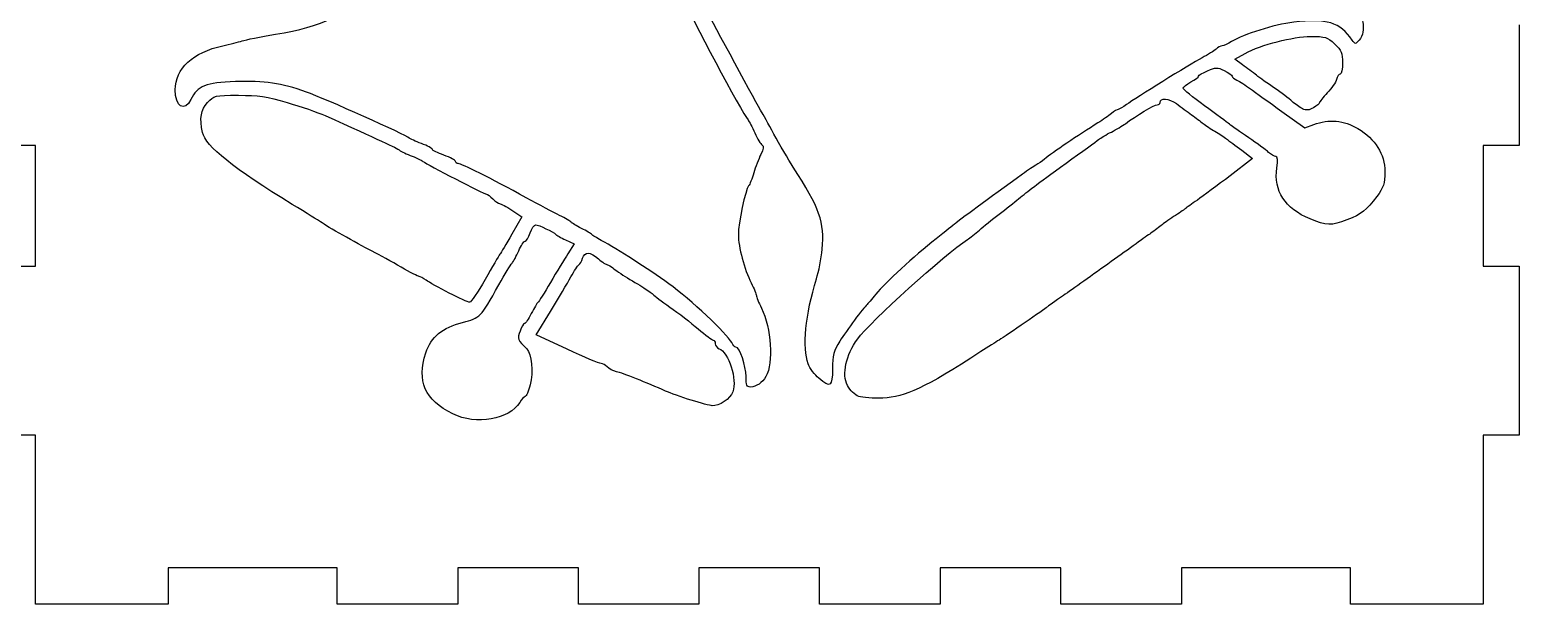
# Model space of a CAD drawing. Extents: x -175 to 628, y 17 to 881.
# Drawn here: x 365.9 to 628.4, y 16.6 to 117.8 of the extents above; entities that cross this region are included whole.
import ezdxf

# ---------------------------------------------------------------- set-up
doc = ezdxf.new("R2010")
doc.units = 0
doc.layers.add('Layer_1', color=7, linetype='CONTINUOUS')

msp = doc.modelspace()

# ---------------------------------------------------------------- linework, layer by layer
at = {"layer": 'Layer_1', "color": 7}
for points in [[(628.418179, 118.637507), (628.418179, 97.377665), (622.040227, 97.377665), (622.040227, 76.117822), (628.418179, 76.117822), (628.418179, 46.35404), (622.040227, 46.35404), (622.040227, 16.59026), (598.654397, 16.59026), (598.654397, 22.968212), (568.890618, 22.968212), (568.890618, 16.59026), (547.630775, 16.59026), (547.630775, 22.968212), (526.370933, 22.968212), (526.370933, 16.59026), (505.111087, 16.59026), (505.111087, 22.968212), (483.851245, 22.968212), (483.851245, 16.59026), (462.591403, 16.59026), (462.591403, 22.968212), (441.33156, 22.968212), (441.33156, 16.59026), (420.071715, 16.59026), (420.071715, 22.968212), (390.307935, 22.968212), (390.307935, 16.59026), (366.922108, 16.59026), (366.922108, 46.35404), (360.544156, 46.35404)], [(579.648288, 111.602523), (578.277794, 112.611917), (580.11343, 113.613383)], [(586.606102, 103.377492), (590.648683, 100.482052), (592.213323, 101.080176)], [(360.544156, 76.117822), (366.922108, 76.117822), (366.922108, 97.377665), (360.544156, 97.377665)], [(579.504211, 96.553616), (581.430203, 95.109755), (577.464755, 92.066556)], [(450.848041, 86.007161), (452.59628, 84.848542), (450.843724, 81.757083)], [(460.336819, 80.77288), (461.837594, 80.069264), (460.737545, 78.330827)], [(460.609412, 61.509401), (455.131304, 64.049125), (457.663521, 68.167091)]]:
    msp.add_lwpolyline(points, dxfattribs=at)
for points in [[(409.209557, 116.992021), (417.771935, 118.406651), (421.019867, 120.073742), (426.063912, 125.642928)], [(481.154159, 123.239821), (482.136662, 120.587528), (491.428639, 103.105241), (492.504046, 101.885712)], [(494.863801, 103.336886), (494.42417, 104.0202), (485.965537, 119.626923), (485.312754, 120.959192)], [(598.998847, 122.595265), (600.952583, 120.709559), (601.546436, 117.489968), (600.222903, 115.959067)], [(588.669435, 119.109308), (585.175763, 118.674034), (579.848066, 117.010792), (577.734859, 115.69568)], [(598.976566, 115.967571), (596.868695, 119.08148), (594.424834, 119.826403), (588.669435, 119.109308)], [(399.918217, 114.951586), (401.164554, 115.216634), (402.69435, 115.607259), (403.317774, 115.819688)], [(403.317774, 115.819688), (403.941175, 116.032073), (406.59249, 116.559638), (409.209557, 116.992021)], [(577.734859, 115.69568), (577.073211, 115.28392), (576.322971, 114.947036), (576.067683, 114.947036)], [(580.11343, 113.613383), (582.917902, 115.143455), (588.533542, 116.592165), (591.687374, 116.599223)], [(591.687374, 116.599223), (594.218381, 116.605601), (594.592234, 116.48761), (595.879625, 115.282814)], [(600.222903, 115.959067), (599.534447, 115.162759), (599.521201, 115.162844), (598.976566, 115.967571)], [(391.533741, 107.221739), (391.533741, 110.935369), (394.682301, 113.838103), (399.918217, 114.951586)], [(574.994041, 114.389453), (574.658858, 114.082781), (573.551008, 113.383077), (572.532128, 112.83455)], [(576.067683, 114.947036), (575.812375, 114.947036), (575.329243, 114.696128), (574.994041, 114.389453)], [(595.879625, 115.282814), (597.065774, 114.172815), (597.293042, 113.639471), (597.293042, 111.965661)], [(572.532128, 112.83455), (570.271422, 111.617425), (560.788554, 105.751749), (559.223042, 104.602145)], [(571.912979, 109.598675), (571.912979, 109.751534), (572.622421, 110.184681), (573.489524, 110.561131)], [(573.489524, 110.561131), (574.9272, 111.185277), (575.186675, 111.188509), (576.435415, 110.597698)], [(576.435415, 110.597698), (577.188545, 110.241383), (577.804762, 109.796561), (577.804762, 109.6092)], [(582.099483, 109.763844), (581.50508, 110.219953), (580.402055, 111.047363), (579.648288, 111.602523)], [(597.293042, 111.965661), (597.293042, 110.868695), (597.11127, 109.97117), (596.888957, 109.97117)], [(402.148057, 108.658908), (396.908589, 108.481388), (395.473995, 107.90227), (394.284552, 105.484153)], [(414.647674, 106.815254), (410.190123, 108.406426), (407.296318, 108.833258), (402.148057, 108.658908)], [(569.193695, 107.47637), (569.193695, 107.682378), (569.805534, 108.181729), (570.553328, 108.585879)], [(570.553328, 108.585879), (571.301141, 108.990006), (571.912979, 109.445774), (571.912979, 109.598675)], [(577.804762, 109.6092), (577.804762, 109.421901), (578.189098, 109.100112), (578.658875, 108.894232)], [(578.658875, 108.894232), (579.128632, 108.688436), (580.199343, 108.014329), (581.038234, 107.396414)], [(585.298942, 107.483301), (584.133647, 108.281501), (582.693888, 109.307735), (582.099483, 109.763844)], [(596.220293, 109.038223), (596.074663, 108.525095), (595.339327, 107.452196), (594.585964, 106.654017)], [(596.888957, 109.97117), (596.666707, 109.97117), (596.365815, 109.551331), (596.220293, 109.038223)], [(394.284552, 105.484153), (393.164858, 103.207881), (391.533741, 104.238221), (391.533741, 107.221739)], [(397.2392, 104.963627), (398.39616, 106.221572), (398.471995, 106.239387), (402.672364, 106.239387)], [(402.672364, 106.239387), (406.177772, 106.239387), (407.698172, 106.014884), (411.257302, 104.971833)], [(432.777557, 98.709769), (432.398963, 99.163837), (417.807779, 105.687227), (414.647674, 106.815254)], [(565.114828, 104.951084), (565.114828, 105.855647), (566.657674, 105.760256), (567.991899, 104.773139)], [(572.932706, 104.39246), (570.876242, 105.88252), (569.193695, 107.270277), (569.193695, 107.47637)], [(581.038234, 107.396414), (581.877128, 106.778495), (584.382662, 104.969982), (586.606102, 103.377492)], [(588.389717, 105.167401), (587.855098, 105.642964), (586.464236, 106.685121), (585.298942, 107.483301)], [(590.24194, 103.862429), (589.757854, 104.104622), (588.92436, 104.691861), (588.389717, 105.167401)], [(594.585964, 106.654017), (593.832619, 105.855837), (593.215767, 105.084275), (593.215171, 104.939476)], [(396.340058, 99.69848), (395.79351, 102.198657), (396.043716, 103.663781), (397.2392, 104.963627)], [(411.257302, 104.971833), (413.636108, 104.27468), (416.646757, 103.229419), (417.947627, 102.649005)], [(417.947627, 102.649005), (427.359826, 98.449634), (430.768523, 96.871303), (430.979273, 96.615014)], [(497.05922, 99.397778), (496.07185, 101.222192), (495.083905, 102.994796), (494.863801, 103.336886)], [(556.549532, 103.026047), (556.07616, 102.626957), (555.005452, 101.878271), (554.170153, 101.362295)], [(557.750098, 103.760892), (557.563223, 103.75664), (557.022884, 103.425137), (556.549532, 103.026047)], [(559.223042, 104.602145), (558.599873, 104.144528), (557.937034, 103.765975), (557.750098, 103.760892)], [(558.996435, 101.232099), (560.850548, 102.619157), (564.146186, 104.580803), (564.622407, 104.580803)], [(564.622407, 104.580803), (564.893235, 104.580803), (565.114828, 104.74748), (565.114828, 104.951084)], [(567.991899, 104.773139), (568.777558, 104.191917), (569.983714, 103.304447), (570.672278, 102.800971)], [(570.672278, 102.800971), (571.360841, 102.297495), (572.281965, 101.605677), (572.719218, 101.263607)], [(577.351545, 101.148846), (576.977647, 101.442761), (574.989171, 102.9024), (572.932706, 104.39246)], [(592.168102, 104.049156), (591.381785, 103.577783), (590.903589, 103.531436), (590.24194, 103.862495)], [(593.215171, 104.939476), (593.214724, 104.794696), (592.743416, 104.394011), (592.168102, 104.049156)], [(492.504046, 101.885712), (492.705164, 101.657659), (493.235532, 100.631957), (493.682669, 99.606382)], [(554.170153, 101.362295), (550.765091, 99.258931), (546.114733, 96.114345), (544.742518, 94.987295)], [(554.26731, 98.436708), (554.657513, 98.737234), (555.677243, 99.336572), (556.533377, 99.768552)], [(556.533377, 99.768552), (557.389531, 100.200552), (558.497891, 100.859139), (558.996435, 101.232099)], [(572.719218, 101.263607), (573.156491, 100.921516), (574.085182, 100.302727), (574.783015, 99.88852)], [(574.783015, 99.88852), (575.480849, 99.474316), (576.395235, 98.879381), (576.815011, 98.566436)], [(580.734454, 98.762174), (579.247753, 99.780902), (577.72544, 100.854907), (577.351545, 101.148846)], [(592.213323, 101.080176), (594.856324, 102.090509), (597.51119, 101.851634), (599.96347, 100.382854)], [(599.96347, 100.382854), (603.09781, 98.505567), (604.722997, 95.905553), (604.726078, 92.763454)], [(412.155, 87.011306), (401.957972, 93.222774), (396.861988, 97.310914), (396.340058, 99.69848)], [(434.930329, 97.731816), (433.871674, 98.119361), (432.902925, 98.55944), (432.777557, 98.709769)], [(436.855172, 96.713895), (436.855172, 96.886097), (435.988984, 97.344269), (434.930329, 97.731816)], [(493.682669, 99.606382), (494.129829, 98.580807), (494.713346, 97.618607), (494.979435, 97.468172)], [(494.979435, 97.468172), (495.308897, 97.281935), (495.236509, 96.752503), (494.752442, 95.808374)], [(500.466365, 93.592778), (499.57981, 94.961084), (498.046612, 97.573343), (497.05922, 99.397778)], [(548.572501, 94.286316), (551.314446, 96.268502), (553.877107, 98.136176), (554.26731, 98.436708)], [(576.815011, 98.566436), (577.234766, 98.25351), (578.444919, 97.347736), (579.504211, 96.553616)], [(584.246877, 96.18429), (583.801759, 96.583379), (582.221174, 97.743422), (580.734454, 98.762174)], [(430.979273, 96.615014), (431.112572, 96.452801), (432.000298, 96.022502), (432.951823, 95.658769)], [(432.951823, 95.658769), (433.903352, 95.295033), (434.915935, 94.814796), (435.202007, 94.591568)], [(435.202007, 94.591568), (435.914555, 94.035538), (446.024925, 88.824368), (446.391128, 88.824368)], [(438.894632, 95.688023), (437.772941, 96.079946), (436.855172, 96.541605), (436.855172, 96.713895)], [(440.934109, 94.595074), (440.934109, 94.804271), (440.016344, 95.296096), (438.894632, 95.688023)], [(441.430866, 94.214735), (441.157635, 94.214735), (440.934109, 94.385877), (440.934109, 94.595074)], [(494.752442, 95.808374), (494.361519, 95.045953), (493.799448, 93.582491), (493.503406, 92.556255)], [(544.742518, 94.987295), (544.28796, 94.61393), (543.614683, 94.147469), (543.246378, 93.950688)], [(585.525019, 95.458669), (585.267157, 95.458669), (584.691993, 95.7852), (584.246877, 96.18429)], [(585.70679, 93.478592), (585.888988, 94.735451), (585.822657, 95.458669), (585.525019, 95.458669)], [(453.397498, 88.196117), (447.044508, 91.66536), (441.975691, 94.214735), (441.430866, 94.214735)], [(493.503406, 92.556255), (493.207342, 91.53), (492.799345, 90.503768), (492.596739, 90.275712)], [(505.56507, 79.136022), (506.031383, 83.824668), (505.118934, 86.411821), (500.466365, 93.592778)], [(540.862447, 92.348992), (534.943432, 88.053993), (529.465981, 84.02942), (529.035171, 83.658884)], [(540.184728, 87.995084), (541.970277, 89.485589), (542.998596, 90.256876), (548.572501, 94.286316)], [(543.246378, 93.950688), (542.878073, 93.753822), (541.805301, 93.033156), (540.862447, 92.348992)], [(577.464755, 92.066556), (575.28375, 90.392768), (572.683501, 88.46648), (571.686435, 87.785909)], [(591.56377, 84.451172), (587.121421, 86.299248), (585.114383, 89.392748), (585.70679, 93.478592)], [(604.726078, 92.763454), (604.728204, 90.653522), (604.513905, 89.991128), (603.316125, 88.402847)], [(492.596739, 90.275712), (492.036775, 89.645443), (490.787674, 83.7054), (490.787674, 81.672812)], [(417.140348, 83.939471), (416.891075, 84.110612), (414.647674, 85.492905), (412.155, 87.011306)], [(446.391128, 88.824368), (446.552915, 88.824368), (447.054539, 88.451192), (447.505716, 87.995084)], [(447.505716, 87.995084), (447.956873, 87.538975), (448.500124, 87.165803), (448.712915, 87.165803)], [(448.712915, 87.165803), (448.925703, 87.165803), (449.886521, 86.644426), (450.848041, 86.007161)], [(459.289281, 85.06029), (458.292217, 85.559896), (455.640902, 86.971019), (453.397498, 88.196117)], [(536.749412, 85.299908), (537.955844, 86.212128), (539.501734, 87.424957), (540.184728, 87.995084)], [(571.686435, 87.785909), (570.689348, 87.105339), (569.771603, 86.445156), (569.646958, 86.31883)], [(603.316125, 88.402847), (601.455506, 85.93579), (600.66481, 85.318872), (598.048512, 84.292917)], [(461.328741, 83.865401), (461.204156, 84.022937), (460.286348, 84.560684), (459.289281, 85.06029)], [(533.262458, 82.504985), (533.973855, 83.129981), (535.542979, 84.387694), (536.749412, 85.299908)], [(567.840232, 85.078148), (566.971152, 84.522076), (565.914728, 83.784722), (565.492572, 83.439567)], [(569.646958, 86.31883), (569.522375, 86.192546), (568.709291, 85.634221), (567.840232, 85.078148)], [(598.048512, 84.292917), (595.312965, 83.220188), (594.473371, 83.240683), (591.563707, 84.451091)], [(426.254996, 78.765506), (423.276704, 80.303292), (418.426993, 83.056252), (417.140348, 83.939471)], [(450.843724, 81.757083), (449.879825, 80.056786), (448.938397, 78.470906), (448.751651, 78.232946)], [(453.184942, 80.531518), (453.387761, 80.531518), (453.789382, 81.184578), (454.077326, 81.982781)], [(454.077326, 81.982781), (454.36525, 82.78096), (454.808472, 83.434019), (455.062272, 83.434019)], [(455.062272, 83.434019), (455.558179, 83.434019), (458.235113, 82.147776), (458.609457, 81.729638)], [(458.609457, 81.729638), (458.734039, 81.590386), (459.511404, 81.159894), (460.336819, 80.77288)], [(463.14161, 82.780829), (462.269168, 83.21976), (461.453386, 83.707823), (461.328741, 83.865401)], [(464.954457, 81.718645), (464.829874, 81.863852), (464.014048, 82.341899), (463.14161, 82.780829)], [(466.606559, 80.682038), (465.822539, 81.106895), (465.079102, 81.573378), (464.954457, 81.718645)], [(490.787674, 81.672812), (490.787674, 79.517234), (491.840419, 75.594643), (493.067982, 73.176208)], [(529.035171, 83.658884), (528.758901, 83.421261), (527.229298, 82.200606), (525.636062, 80.946317)], [(531.160838, 80.846419), (531.605339, 81.13364), (532.551062, 81.879987), (533.262458, 82.504985)], [(563.446993, 81.905735), (562.744058, 81.407296), (559.61716, 79.168232), (556.49836, 76.930016)], [(565.492572, 83.439567), (565.070437, 83.094392), (564.149928, 82.40417), (563.446993, 81.905735)], [(431.348811, 75.96667), (429.765846, 76.876804), (427.473629, 78.13628), (426.254996, 78.765506)], [(450.897766, 76.671752), (451.143233, 76.943432), (451.675304, 77.923021), (452.080091, 78.848609)], [(452.080091, 78.848609), (452.484902, 79.774223), (452.982081, 80.531518), (453.184942, 80.531518)], [(478.550891, 73.020861), (474.829889, 75.701047), (469.556042, 79.083701), (466.606559, 80.682038)], [(504.559437, 73.897234), (504.950703, 75.151523), (505.40324, 77.508983), (505.56507, 79.136022)], [(511.821502, 63.349889), (513.910219, 66.227981), (527.3377, 78.375983), (531.160838, 80.846419)], [(525.636062, 80.946317), (521.740219, 77.879245), (516.684628, 73.234394), (515.030315, 71.202209)], [(448.751651, 78.232946), (448.564989, 77.994964), (447.392401, 75.991223), (446.146064, 73.7802)], [(448.587207, 72.860627), (449.612524, 74.685062), (450.65228, 76.400051), (450.897766, 76.671752)], [(460.737545, 78.330827), (460.132532, 77.374706), (458.755064, 75.099691), (457.676532, 73.275279)], [(461.26328, 74.231419), (461.850455, 75.301917), (462.485783, 76.271069), (462.675146, 76.385084)], [(462.675146, 76.385084), (462.864572, 76.499036), (463.162635, 77.012229), (463.337665, 77.525357)], [(463.337665, 77.525357), (463.75132, 78.73808), (464.615637, 78.705978), (466.130316, 77.421608)], [(466.130316, 77.421608), (466.802745, 76.851482), (467.512483, 76.384999), (467.707541, 76.384999)], [(467.707541, 76.384999), (467.902706, 76.384999), (468.336259, 76.13428), (468.671188, 75.827863)], [(556.49836, 76.930016), (553.379542, 74.691822), (549.606538, 72.021374), (548.113884, 70.995713)], [(434.542422, 74.311866), (434.368942, 74.311866), (432.931754, 75.056536), (431.348811, 75.96667)], [(435.743263, 73.668098), (435.256348, 74.022179), (434.715965, 74.311866), (434.542422, 74.311866)], [(439.801064, 71.405135), (438.056183, 72.295688), (436.230175, 73.314014), (435.743263, 73.668098)], [(446.146064, 73.7802), (444.899727, 71.569176), (443.676053, 69.765936), (443.426783, 69.773037)], [(457.663521, 68.167091), (459.056211, 70.431987), (460.676126, 73.160943), (461.26328, 74.231419)], [(468.671188, 75.827863), (469.006135, 75.521423), (470.169836, 74.728409), (471.257192, 74.065612)], [(471.257192, 74.065612), (472.344568, 73.402838), (473.745912, 72.548363), (474.371312, 72.166811)], [(503.095484, 58.928306), (502.02824, 61.797705), (502.596006, 67.603196), (504.559437, 73.897234)], [(443.426783, 69.773037), (443.17751, 69.779415), (441.545945, 70.514581), (439.801064, 71.405135)], [(442.180381, 66.241652), (445.322353, 67.03577), (445.30156, 67.014278), (448.587207, 72.860627)], [(457.676532, 73.275279), (456.597998, 71.450844), (455.598785, 69.864837), (455.456089, 69.750803)], [(474.371312, 72.166811), (474.996713, 71.785239), (475.632127, 71.31831), (475.783328, 71.129141)], [(475.783328, 71.129141), (475.934485, 70.939928), (477.262715, 69.947538), (478.734916, 68.923706)], [(489.610601, 62.663896), (488.794989, 64.241207), (482.314116, 70.310273), (478.550891, 73.020861)], [(493.067982, 73.176208), (493.558682, 72.209461), (493.960175, 71.219642), (493.960175, 70.976579)], [(493.960175, 70.976579), (493.960175, 70.733537), (494.359285, 69.733134), (494.847091, 68.753458)], [(515.030315, 71.202209), (514.287728, 70.289992), (513.570294, 69.450335), (513.436017, 69.336317)], [(548.113884, 70.995713), (546.621251, 69.970054), (545.298018, 69.03188), (545.173393, 68.910869)], [(455.456089, 69.750803), (455.313436, 69.636847), (454.791826, 68.75261), (454.297068, 67.78601)], [(478.734916, 68.923706), (480.207095, 67.899875), (482.450499, 66.177658), (483.720265, 65.096575)], [(494.847091, 68.753458), (496.614719, 65.203512), (497.015254, 59.117817), (495.641084, 56.689645)], [(513.436017, 69.336317), (512.851607, 68.840051), (509.845867, 64.808844), (508.662757, 62.934576)], [(545.173393, 68.910869), (544.879559, 68.625623), (538.036271, 63.927326), (536.733533, 63.116453)], [(435.709715, 60.875688), (436.620317, 63.681029), (438.624269, 65.342872), (442.180381, 66.241652)], [(453.101924, 66.023782), (452.939287, 66.021656), (452.582524, 65.43163), (452.308975, 64.713708)], [(454.297068, 67.78601), (453.802286, 66.819387), (453.264477, 66.026396), (453.101924, 66.023782)], [(452.308975, 64.713708), (451.806392, 63.394682), (451.92583, 63.073913), (453.483836, 61.55828)], [(483.720265, 65.096575), (484.99003, 64.015489), (486.181876, 63.127678), (486.368836, 63.123704)], [(486.368836, 63.123704), (486.55571, 63.119452), (486.708738, 62.830701), (486.708738, 62.481464)], [(510.039057, 55.109273), (508.996814, 57.118691), (509.717565, 60.450809), (511.821502, 63.349889)], [(536.733533, 63.116453), (536.183943, 62.774382), (534.747906, 61.858616), (533.542323, 61.081418)], [(440.484463, 50.104667), (435.501519, 52.611945), (434.073217, 55.833982), (435.709715, 60.875688)], [(453.483836, 61.55828), (454.369371, 60.696851), (454.671728, 57.505196), (454.081172, 55.252993)], [(466.598523, 58.969894), (466.317448, 58.969786), (463.622357, 60.112568), (460.609412, 61.509401)], [(486.708738, 62.481464), (486.708738, 62.132207), (487.022215, 61.736434), (487.405338, 61.601924)], [(487.405338, 61.601924), (489.071429, 61.016981), (490.629181, 56.135486), (489.82405, 54.022428)], [(490.354503, 61.872582), (490.170393, 61.872582), (489.835636, 62.228687), (489.610601, 62.663896)], [(492.147326, 56.681164), (492.147326, 58.529495), (490.992808, 61.872582), (490.354503, 61.872582)], [(508.662757, 62.934576), (507.586861, 61.230152), (507.369989, 60.412819), (507.369989, 58.062521)], [(533.542323, 61.081418), (523.569501, 54.652314), (520.27937, 53.097284), (516.248504, 52.907669)], [(467.63683, 58.388797), (467.346827, 58.708502), (466.879578, 58.969999), (466.598523, 58.969894)], [(469.314998, 57.543273), (468.68203, 57.688691), (467.926858, 58.069114), (467.63683, 58.388797)], [(504.989972, 56.378571), (504.23633, 57.005717), (503.38381, 58.153088), (503.095484, 58.928306)], [(507.369989, 58.062521), (507.369989, 54.880328), (507.056811, 54.658778), (504.989972, 56.378721)], [(454.081172, 55.252993), (453.780048, 54.104641), (453.384553, 53.165084), (453.20227, 53.165084)], [(477.955466, 54.128815), (474.74049, 55.578629), (470.398422, 57.294488), (469.314998, 57.543273)], [(492.940446, 54.836935), (492.300972, 54.826305), (492.147326, 55.183598), (492.147326, 56.681249)], [(495.641084, 56.689645), (495.02795, 55.606244), (493.930559, 54.85339), (492.940446, 54.836935)], [(453.20227, 53.165084), (453.020074, 53.165084), (452.59732, 52.697517), (452.263054, 52.126052)], [(482.487619, 52.525012), (480.78917, 53.048942), (478.749694, 53.770649), (477.955466, 54.128815)], [(486.164741, 51.539386), (485.840764, 51.55852), (484.186068, 52.001), (482.487619, 52.524927)], [(489.82405, 54.022428), (489.351337, 52.781811), (487.417096, 51.469334), (486.164741, 51.539386)], [(512.015499, 53.19489), (511.336185, 53.436761), (510.472757, 54.273084), (510.039057, 55.109273)], [(516.248504, 52.907669), (514.583796, 52.829433), (512.678957, 52.958693), (512.015499, 53.194825)], [(452.263054, 52.126052), (450.504545, 49.119931), (444.492156, 48.088106), (440.484463, 50.104667)]]:
    msp.add_open_spline(points, degree=3, dxfattribs=at)

doc.saveas('drawing.dxf')
